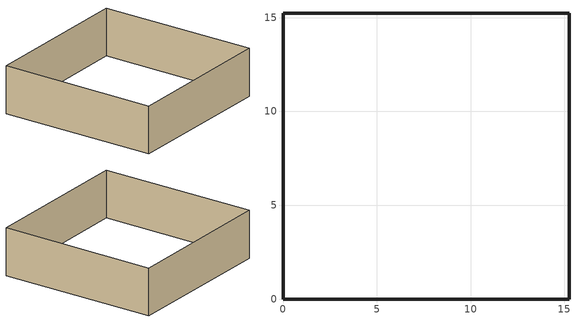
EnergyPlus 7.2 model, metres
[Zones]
ZONE ONE
 wall outside (EXTWALL80): 0,0 15.24,0 15.24,15.24 0,15.24 0,0 z0:4.57
[Building]
NONE: North Axis {deg}=0; Terrain=Suburbs; Loads Convergence Tolerance Value=0.04; Temperature Convergence Tolerance Value {deltaC}=0.4; Solar Distribution=FullInteriorAndExterior; Maximum Number of Warmup Days=25; Minimum Number of Warmup Days=6
[Site:Location]
CHICAGO_IL_USA TMY2-94846: Latitude {deg}=41.78; Longitude {deg}=-87.75; Time Zone {hr}=-6; Elevation {m}=190
[SizingPeriod:DesignDay] Day of Month=21; Humidity Condition Type=Wetbulb; Barometric Pressure {Pa}=99063; Rain Indicator=No; Snow Indicator=No; Daylight Saving Time Indicator=No; Solar Model Indicator=ASHRAEClearSky
Name | Month | Day Type | Maximum Dry-Bulb Temperature {C} | Daily Dry-Bulb Temperature Range {deltaC} | Wetbulb or DewPoint at Maximum Dry-Bulb {C} | Wind Speed {m/s} | Wind Direction {deg} | Sky Clearness
CHICAGO_IL_USA Annual Heating 99% Design Conditions DB | 1 | WinterDesignDay | -17.3 | 0 | -17.3 | 4.9 | 270 | 0
CHICAGO_IL_USA Annual Cooling 1% Design Conditions DB/MCWB | 7 | SummerDesignDay | 31.5 | 10.7 | 23 | 5.3 | 230 | 1
[Site:GroundTemperature:BuildingSurface]
20.03, 20.03, 20.13, 20.3, 20.43, 20.52, 20.62, 20.77, 20.78, 20.55, 20.44, 20.2
[Material] Specific Heat {J/kg-K}=836.8; Thermal Absorptance=0.9
Name | Roughness | Thickness {m} | Conductivity {W/m-K} | Density {kg/m3} | Solar Absorptance | Visible Absorptance
A1 - 1 IN STUCCO | Smooth | 0.0253898 | 0.691831 | 1858.142 | 0.92 | 0.92
C4 - 4 IN COMMON BRICK | Rough | 0.101498 | 0.726422 | 1922.216 | 0.76 | 0.76
E1 - 3 / 4 IN PLASTER OR GYP BOARD | Smooth | 0.01905 | 0.726422 | 1601.846 | 0.92 | 0.92
[WindowMaterial:Glazing]
SINGLEPANE: Optical Data Type=SpectralAverage; Thickness {m}=0.05; Solar Transmittance at Normal Incidence=0.9; Front Side Solar Reflectance at Normal Incidence=0.031; Back Side Solar Reflectance at Normal Incidence=0.031; Visible Transmittance at Normal Incidence=0.9; Front Side Visible Reflectance at Normal Incidence=0.05; Back Side Visible Reflectance at Normal Incidence=0.05; Infrared Transmittance at Normal Incidence=0; Front Side Infrared Hemispherical Emissivity=0.84; Back Side Infrared Hemispherical Emissivity=0.84; Conductivity {W/m-K}=0.04
[Construction]
EXTWALL80: A1 - 1 IN STUCCO, C4 - 4 IN COMMON BRICK, E1 - 3 / 4 IN PLASTER OR GYP BOARD
[Zone]
ZONE ONE: Type=1; Multiplier=1; Ceiling Height {m}=autocalculate; Volume {m3}=autocalculate
[SurfaceControl:MovableInsulation]
Insulation Type=Outside; Surface=Zn001:Wall001; Material=SINGLEPANE; Schedule=ON
[ZoneControl:Thermostat]
Zone 1 Thermostat: Zone or ZoneList=ZONE ONE; Control Type Schedule=Zone Control Type Sched; Control 1=Heating Setpoint with SB; Control 2=Cooling Setpoint with SB
[ThermostatSetpoint:SingleHeating]
Heating Setpoint with SB: Setpoint Temperature Schedule=Heating Setpoints
[ThermostatSetpoint:SingleCooling]
Cooling Setpoint with SB: Setpoint Temperature Schedule=Cooling Setpoints
[Zone equipment]
ZONE ONE: Zone1Air
[ZoneHVAC:IdealLoadsAirSystem]
Zone1Air: Maximum Heating Supply Air Temperature {C}=50; Minimum Cooling Supply Air Temperature {C}=13; Maximum Heating Supply Air Humidity Ratio {kgWater/kgDryAir}=0.015; Minimum Cooling Supply Air Humidity Ratio {kgWater/kgDryAir}=0.009; Heating Limit=NoLimit; Maximum Heating Air Flow Rate {m3/s}=autosize; Cooling Limit=NoLimit; Maximum Cooling Air Flow Rate {m3/s}=autosize; Dehumidification Control Type=ConstantSupplyHumidityRatio; Humidification Control Type=ConstantSupplyHumidityRatio
[Schedule:Compact]
ON: Through: 12/31, For: Alldays, Until: 24:00, 1
Heating Setpoints: Through: 12/31, For: Alldays, Until: 7:00, 15, Until: 17:00, 20, Until: 24:00, 15
Cooling Setpoints: Through: 12/31, For: Alldays, Until: 7:00, 30, Until: 20:00, 23, Until: 24:00, 30
Zone Control Type Sched: Through: 3/31, For: Alldays, Until: 24:00, 1, Through: 9/30, For: Alldays, Until: 24:00, 2, Through: 12/31, For: Alldays, Until: 24:00, 1
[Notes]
TransparentInsulationSimple.idf
Basic file description:  Basic test of the exterior movable insulation that is transparent
Highlights:              movable transparent insulation
Simulation Location/Run: CHICAGO_IL_USA TMY2-94846, 2 design days
Run Control executes 2 design days
Location:                Chicago, IL
Design Days:             CHICAGO_IL_USA Annual Heating 99% Design Conditions DB, MaxDB= -17.3°C
CHICAGO_IL_USA Annual Cooling 1% Design Conditions, MaxDB=  31.5°C MCWB=  23.0°C
Run Period (Weather File): none
Run Control:             No zone or system sizing, design day simulation.
Building: a 1 zone 50ft x 50ft x 15ft building. Modeled with 4 exterior walls, no roof or floor.
The wall construction is stucco on brick with gypboard on the inside. The south facing wall
has movable, transparent insulation on it.
Floor Area:        232 m2 (2500 ft2)
Number of Stories: 1
Interzone Surfaces:             None
Internal Mass:                  None
Detached Shading:               None
Daylight:                       None
Natural Ventilation:            None
Compact Schedules:              Yes
Solair Distribution:            FullInteriorAndExterior
HVAC:                           Purchased air serving the 1 zone. Thermostat setting at 20 C in winter with 15 C
set back temperature, 23 C in summer with 30 C set back temperature.
Zonal Equipment:                PURCHASED AIR
Central Air Handling Equipment: No
System Equipment Autosize:      No
Purchased Cooling:              Yes
Purchased Heating:              Yes
Purchased Chilled Water:        No
Purchased Hot Water:            No
Coils:                          None
Pumps:                          None
Boilers:                        None
Chillers:                       None
Towers:                         None
Standard Reports:               All Summary Predefined Reports
Timestep or Hourly Variables:   TimeStep
Time bins Report:               None
HTML Report:                    Predefined All Summary
Environmental Emissions:        None
Utility Tariffs:                None
CHICAGO_IL_USA Annual Heating 99% Design Conditions DB, MaxDB= -17.3°C
CHICAGO_IL_USA Annual Cooling 1% Design Conditions, MaxDB=  31.5°C MCWB=  23.0°C
